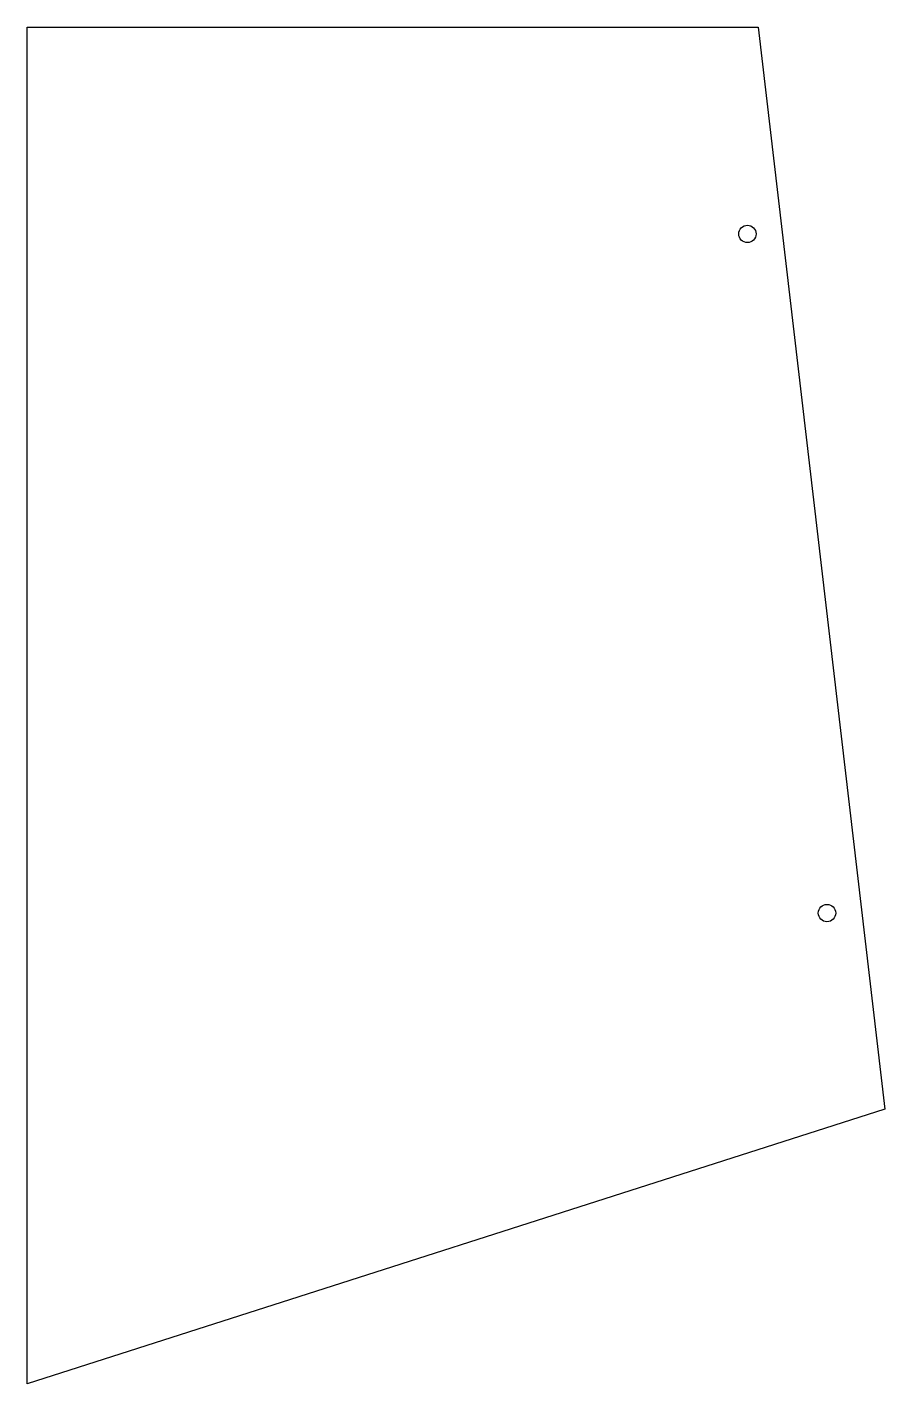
# Model space of a CAD drawing. Header units: inches. Extents: x -8.74 to -2.56, y -9.77 to 0.
import ezdxf

# ---------------------------------------------------------------- set-up
doc = ezdxf.new("R2010")
doc.units = ezdxf.units.IN
doc.layers.get('0').update_dxf_attribs({"linetype": 'CONTINUOUS'})

msp = doc.modelspace()

# ---------------------------------------------------------------- linework, layer by layer
msp.add_lwpolyline([(-3.4721, 0), (-2.5582, -7.7939), (-8.7422, -9.7736), (-8.7422, 0)], close=True)
for centre in [(-3.5491, -1.4898), (-2.9755, -6.3818)]:
    msp.add_circle(centre, 0.0625)

doc.saveas('drawing.dxf')
